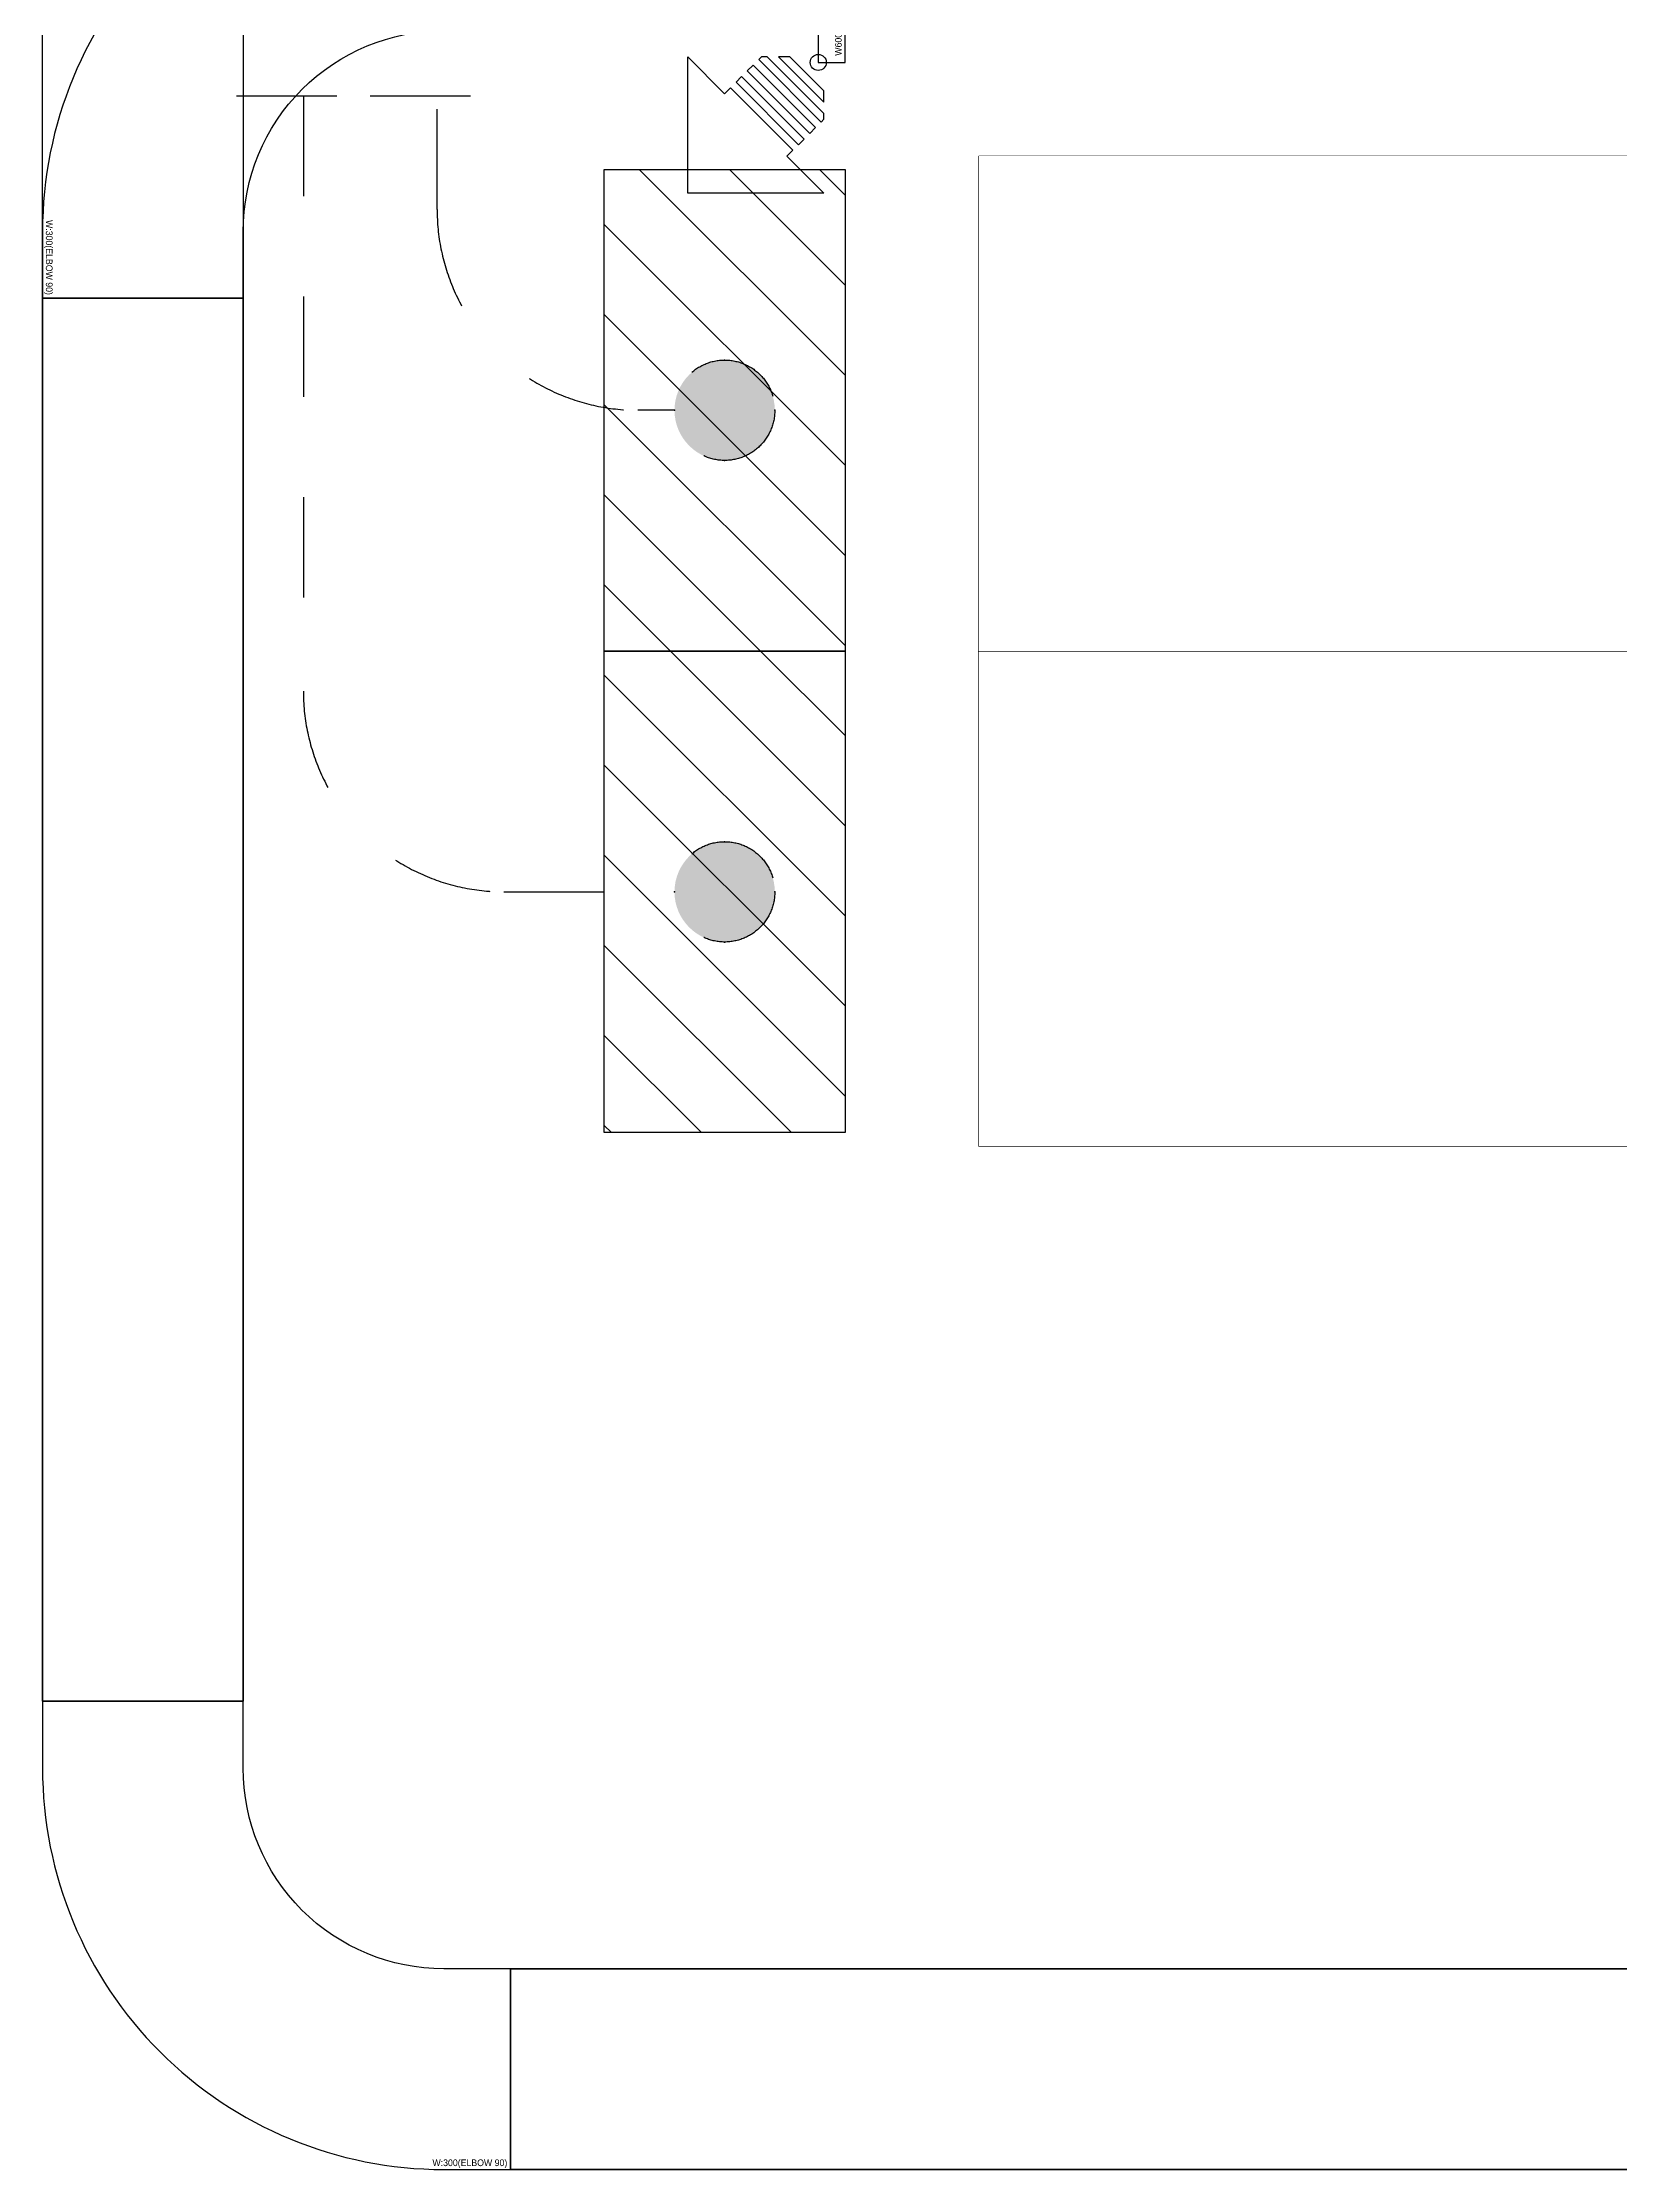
# Model space of a CAD drawing. Header units: millimetres. Extents: x -149088 to 500787, y -530175 to 1035835.
# Drawn here: x 268350 to 270708, y -130150 to -126970 of the extents above; entities that cross this region are included whole.
import ezdxf
from ezdxf.enums import TextEntityAlignment as Align

# ---------------------------------------------------------------- set-up
doc = ezdxf.new("R2010")
doc.units = ezdxf.units.MM
doc.header["$LTSCALE"] = 150
doc.linetypes.add('D1', pattern=[3, 1, -1, 1])
for name, color, linetype in [('------01 Distribution Panel', 3, 'Continuous'), ('------01 Distribution Panel_UPS_Emgency', 232, 'Continuous'), ('-----00 LV_CABLE', 2, 'Continuous'), ('-----26 Electrical Cable Tray', 200, 'Continuous'), ('-----26 Electrical Cable Tray_건물(UPS)', 100, 'Continuous')]:
    doc.layers.add(name, color=color, linetype=linetype)
doc.styles.add('ELEC', font='')
doc.styles.get('ELEC').set_extended_font_data('Dotum')

# ---------------------------------------------------------------- blocks, each defined once
blk = doc.blocks.new('*U27')
at = {"color": 0}
blk.add_lwpolyline([(0, 0), (-100, 0, -0.414214), (-400, 300), (-400, 400), (-700, 400), (-700, 300, 0.414214), (-100, -300), (0, -300)], format="xyb", close=True, dxfattribs=at)
at = {"color": 0, "style": 'ELEC'}
blk.add_text('W:300(ELBOW 90)', height=10, dxfattribs=at).set_placement((-5, -290), align=Align.MIDDLE_RIGHT)
blk = doc.blocks.new('A02')
h = blk.add_hatch()
h.set_pattern_fill('ANSI31', color=256, scale=25, style=0)
h.set_pattern_definition([(45, (-2000, -19200), (-56.1266, 56.1266), [])])
h.paths.add_polyline_path([(-300, 300), (-300, 0), (300, 0), (300, 300)])
blk.add_lwpolyline([(300, 0), (-300, 0), (-300, 300), (300, 300)], close=True)
blk = doc.blocks.new('11')
at = {"linetype": 'D1'}
h = blk.add_hatch(color=256, dxfattribs=at)
edge = h.paths.add_edge_path()
edge.add_arc((0, 0), 75, 0, 360)
blk.add_circle((0, 0), 75, dxfattribs=at)
for p in [(0, 75), (-75, 0), (75, 0), (0, -75)]:
    blk.add_point(p, dxfattribs=at)
blk = doc.blocks.new('TRAY (U-D)')
at = {"color": 0}
for points in [[(156, 467), (-28, 651), (651, 651), (651, -28), (467, 156), (438, 127), (127, 438)], [(14, 325), (325, 14), (354, 42), (42, 354)], [(71, 382), (382, 71), (410, 99), (99, 410)], [(-28, 283), (-28, 255), (255, -28), (283, -28), (297, -14), (-14, 297)], [(-28, 198), (-28, 141), (141, -28), (198, -28)]]:
    blk.add_lwpolyline(points, close=True, dxfattribs=at)
blk.add_circle((0, 0), 40, dxfattribs=at)
blk = doc.blocks.new('*U10')
at = {"linetype": 'Continuous', "ltscale": 0.1}
for p, q in [((-250, 56.6), (-250, 58.6)), ((-200, 56.6), (-200, 58.6)), ((-150, 56.6), (-150, 58.6)), ((-100, 56.6), (-100, 58.6)), ((-50, 56.6), (-50, 58.6)), ((0, 56.6), (0, 58.6)), ((50, 56.6), (50, 58.6)), ((100, 56.6), (100, 58.6)), ((150, 56.6), (150, 58.6)), ((200, 56.6), (200, 58.6)), ((250, 56.6), (250, 58.6))]:
    blk.add_line(p, q, dxfattribs=at)
for points in [[(-300, 40), (-300, 140), (-275, 140), (-275, 137.4), (-297.4, 137.4), (-297.4, 40)], [(300, 40), (300, 140), (275, 140), (275, 137.4), (297.4, 137.4), (297.4, 40)], [(-297.4, 58.6), (297.4, 58.6)], [(-297.4, 56.6), (297.4, 56.6)], [(297.4, 42.6), (-297.4, 42.6)]]:
    blk.add_lwpolyline(points, dxfattribs=at)
blk.add_lwpolyline([(350, 0), (350, 40), (-350, 40), (-350, 0)], close=True, dxfattribs=at)
at = {"linetype": 'Continuous', "ltscale": 0.1, "style": 'ELEC'}
blk.add_text('W600*H100', height=10, dxfattribs=at).set_placement((-340, 10), align=Align.MIDDLE_LEFT)

msp = doc.modelspace()

# ---------------------------------------------------------------- linework, layer by layer
at = {"layer": '------01 Distribution Panel', "color": 1, "elevation": 0}
msp.add_lwpolyline([(273253.1, -127880), (273253.1, -128620), (269750, -128620), (269750, -127880)], close=True, dxfattribs=at)
at = {"layer": '-----00 LV_CABLE', "linetype": 'D1', "elevation": 0}
for points in [[(268640, -127050), (268840, -127050)], [(268840, -127050), (269040, -127050)]]:
    msp.add_lwpolyline(points, dxfattribs=at)
for points in [[(268740, -127050), (268740, -127940, 0.414214), (269040, -128240), (269295, -128240)], [(269295, -127520), (269240, -127520, -0.414214), (268940, -127220), (268940, -127050)]]:
    msp.add_lwpolyline(points, format="xyb", dxfattribs=at)
at = {"layer": '-----26 Electrical Cable Tray', "elevation": 0}
for points in [[(268350, -129450), (268650, -129450), (268650, -127352.6), (268350, -127352.6)], [(269050, -129850), (269050, -130150), (275140, -130150), (275140, -129850)]]:
    msp.add_lwpolyline(points, close=True, dxfattribs=at)
at = {"layer": '-----26 Electrical Cable Tray_건물(UPS)', "elevation": 0}
for points in [[(268350, -126502.6), (268650, -126502.6), (268650, -129450), (268350, -129450)], [(269050, -130150), (269050, -129850), (275140, -129850), (275140, -130150)]]:
    msp.add_lwpolyline(points, close=True, dxfattribs=at)

# ---------------------------------------------------------------- block references
at = {"layer": '------01 Distribution Panel_UPS_Emgency', "xscale": 1.2, "yscale": 1.2, "zscale": 1.2, "rotation": 270}
for p in [(269190, -127520), (269190, -128240)]:
    msp.add_blockref('A02', p, dxfattribs=at)
at = {"layer": '-----00 LV_CABLE', "linetype": 'D1'}
for p in [(269370, -127520), (269370, -128240)]:
    msp.add_blockref('11', p, dxfattribs=at)
at = {"layer": '-----26 Electrical Cable Tray'}
for name, p, rotation in [('*U10', (269550, -126650), 89.99999999999999), ('*U27', (268650, -127352.6), 270)]:
    msp.add_blockref(name, p, dxfattribs=dict(at, rotation=rotation))
at = {"layer": '-----26 Electrical Cable Tray', "xscale": 0.3, "yscale": 0.3, "zscale": 0.3, "rotation": 180}
msp.add_blockref('TRAY (U-D)', (269510, -127000), dxfattribs=at)
msp.add_blockref('TRAY (U-D)', (269510, -127000), dxfattribs=at)
at = {"layer": '-----26 Electrical Cable Tray'}
msp.add_blockref('*U27', (269050, -129850), dxfattribs=at)
at = {"layer": '-----26 Electrical Cable Tray_건물(UPS)'}
msp.add_blockref('*U27', (269050, -129850), dxfattribs=at)

# ---------------------------------------------------------------- next in the draw order: wipeouts: each hides what was drawn before it
at = {"color": 1}
msp.add_wipeout([(269750, -127880), (273253.1, -127880), (273253.1, -128620), (269750, -128620)], dxfattribs=at).dxf.layer = '------01 Distribution Panel'

# ---------------------------------------------------------------- next in the draw order: linework, layer by layer
at = {"layer": '------01 Distribution Panel', "color": 1, "elevation": 0}
msp.add_lwpolyline([(273253.1, -127880), (273253.1, -128620), (269750, -128620), (269750, -127880)], close=True, dxfattribs=at)

# ---------------------------------------------------------------- next in the draw order: wipeouts: each hides what was drawn before it
at = {"color": 1}
msp.add_wipeout([(269750, -127880), (273253.1, -127880), (273253.1, -128620), (269750, -128620)], dxfattribs=at).dxf.layer = '------01 Distribution Panel_UPS_Emgency'

# ---------------------------------------------------------------- next in the draw order: linework, layer by layer
at = {"layer": '------01 Distribution Panel', "color": 1, "elevation": 0}
msp.add_lwpolyline([(273253.1, -127140), (273253.1, -127880), (269750, -127880), (269750, -127140)], close=True, dxfattribs=at)

# ---------------------------------------------------------------- next in the draw order: wipeouts: each hides what was drawn before it
at = {"color": 1}
msp.add_wipeout([(269750, -127140), (273253.1, -127140), (273253.1, -127880), (269750, -127880)], dxfattribs=at).dxf.layer = '------01 Distribution Panel'

# ---------------------------------------------------------------- next in the draw order: linework, layer by layer
at = {"layer": '------01 Distribution Panel', "color": 1, "elevation": 0}
msp.add_lwpolyline([(273253.1, -127140), (273253.1, -127880), (269750, -127880), (269750, -127140)], close=True, dxfattribs=at)

# ---------------------------------------------------------------- next in the draw order: wipeouts: each hides what was drawn before it
at = {"color": 1}
msp.add_wipeout([(269750, -127140), (273253.1, -127140), (273253.1, -127880), (269750, -127880)], dxfattribs=at).dxf.layer = '------01 Distribution Panel_UPS_Emgency'

doc.saveas('drawing.dxf')
